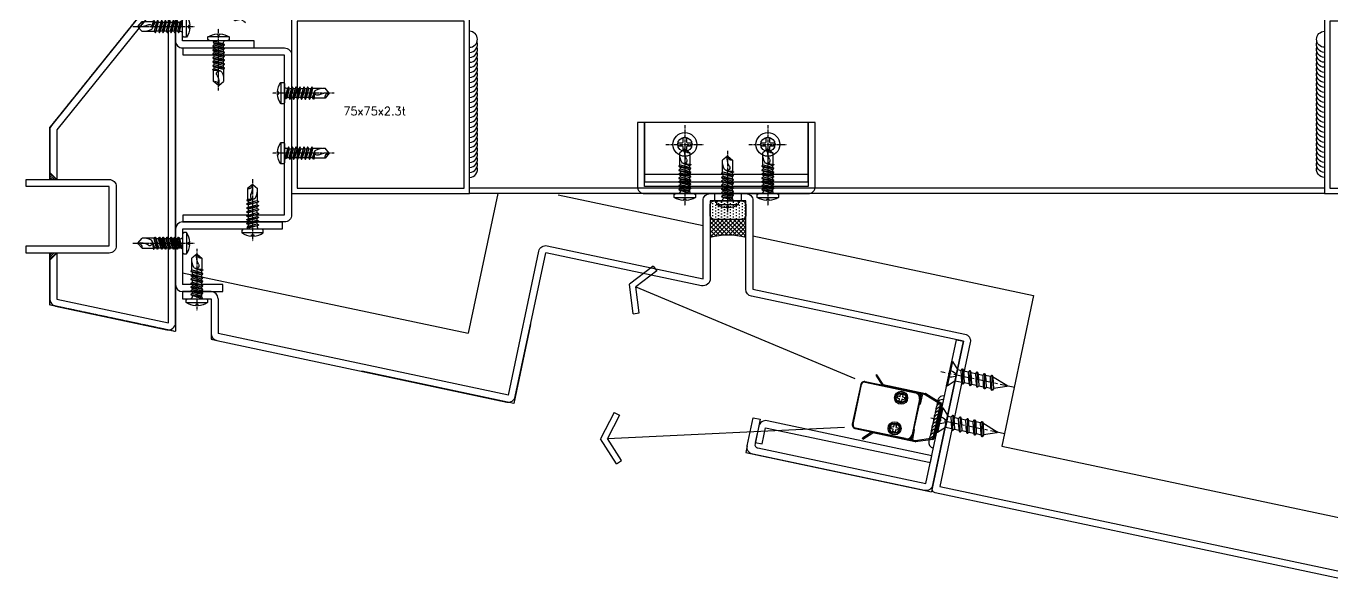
# Model space of a CAD drawing. Extents: x -3378 to 102197, y -3799 to 48702.
# Drawn here: x 96057 to 96608, y 8140 to 8375 of the extents above; entities that cross this region are included whole.
import ezdxf

# ---------------------------------------------------------------- set-up
doc = ezdxf.new("R2010")
doc.units = 0
doc.linetypes.add('CENTER', pattern=[2, 1.25, -0.25, 0.25, -0.25])
doc.linetypes.add('HIDDEN', pattern=[0.375, 0.25, -0.125])
for name, color, linetype in [('24WELD', 55, 'Continuous'), ('ARR', 6, 'Continuous'), ('BCM-draft', 252, 'Continuous'), ('BCM-SIL', 8, 'Continuous'), ('CENTER', 4, 'CENTER'), ('CL', 14, 'CENTER'), ('GM_SECT_15', 15, 'Continuous'), ('LAYER3', 165, 'Continuous'), ('螺絲 固定五金 FASTENERS', 124, 'Continuous'), ('螺絲、螺栓', 4, 'Continuous'), ('視覺模型鋁擠型暫替', 4, 'Continuous'), ('視覺模型鋁擠型暫替-RefEdit0', 4, 'Continuous'), ('金屬面材 METAL PANEL', 2, 'Continuous'), ('隱藏線 HIDDEN', 8, 'HIDDEN')]:
    doc.layers.add(name, color=color, linetype=linetype)
doc.layers.add('不顯示', color=254, linetype='Continuous', plot=False)
doc.styles.add('DIM', font='simplex.shx', dxfattribs={"bigfont": 'chineset.shx'})
pattern_1 = [(45, (-80779.971, -992207.95374), (-0.44194173824, 0.44194173824), [])]

# ---------------------------------------------------------------- blocks, each defined once
blk = doc.blocks.new('*U649')
for centre, end in [((-68.96, 2.24), 286.35291), ((-66.47, 2.15), 286.35291), ((-63.97, 2.07), 286.35291), ((-61.47, 1.99), 286.35291), ((-58.97, 1.91), 286.35291), ((-56.47, 1.83), 286.35291), ((-53.97, 1.75), 286.35291), ((-51.47, 1.67), 286.35291), ((-48.97, 1.59), 286.35291), ((-46.48, 1.51), 286.35291), ((-43.98, 1.43), 286.35291), ((-41.48, 1.34), 286.35291), ((-38.98, 1.26), 286.35291), ((-36.48, 1.18), 286.35291), ((-33.98, 1.1), 286.35291), ((-31.48, 1.02), 286.35291), ((-28.98, 0.94), 286.35291), ((-26.49, 0.86), 286.35291), ((-23.99, 0.78), 286.35291), ((-21.49, 0.7), 286.35291), ((-18.99, 0.62), 286.35291), ((-16.49, 0.53), 286.35291), ((-13.99, 0.45), 286.35291), ((-11.49, 0.37), 286.35291), ((-9, 0.29), 286.35291), ((-6.5, 0.21), 286.35291), ((-4, 0.13), 358.14306)]:
    blk.add_arc(centre, 4, 178.14306, end)
blk = doc.blocks.new('*U640')
for centre, end in [((-68.96, 2.24), 286.35291), ((-66.47, 2.15), 286.35291), ((-63.97, 2.07), 286.35291), ((-61.47, 1.99), 286.35291), ((-58.97, 1.91), 286.35291), ((-56.47, 1.83), 286.35291), ((-53.97, 1.75), 286.35291), ((-51.47, 1.67), 286.35291), ((-48.97, 1.59), 286.35291), ((-46.48, 1.51), 286.35291), ((-43.98, 1.43), 286.35291), ((-41.48, 1.34), 286.35291), ((-38.98, 1.26), 286.35291), ((-36.48, 1.18), 286.35291), ((-33.98, 1.1), 286.35291), ((-31.48, 1.02), 286.35291), ((-28.98, 0.94), 286.35291), ((-26.49, 0.86), 286.35291), ((-23.99, 0.78), 286.35291), ((-21.49, 0.7), 286.35291), ((-18.99, 0.62), 286.35291), ((-16.49, 0.53), 286.35291), ((-13.99, 0.45), 286.35291), ((-11.49, 0.37), 286.35291), ((-9, 0.29), 286.35291), ((-6.5, 0.21), 286.35291), ((-4, 0.13), 358.14306)]:
    blk.add_arc(centre, 4, 178.14306, end)
blk = doc.blocks.new('A$C20AE7E0D')
at = {"layer": 'ARR', "color": 0, "linetype": 'CENTER', "ltscale": 0.87}
blk.add_line((21, 0), (-5.1, 0), dxfattribs=at)
at = {"layer": 'ARR', "color": 0, "linetype": 'ByBlock', "ltscale": 0.3}
for p, q in [((-1.61, -4.5), (-1.61, 4.5)), ((0.5, 2.24), (1.14, 1.9)), ((0.72, 2.13), (1.65, -2.5)), ((1.89, 1.9), (1.14, 1.9)), ((2.24, 2.5), (3.24, -2.5)), ((3.48, 1.9), (2.73, 1.9)), ((3.83, 2.5), (4.83, -2.5)), ((5.07, 1.9), (4.32, 1.9)), ((5.42, 2.5), (6.42, -2.5)), ((6.81, 1.9), (5.91, 1.9)), ((7.16, 2.5), (8.16, -2.5)), ((8.4, 1.9), (7.65, 1.9)), ((8.75, 2.5), (9.75, -2.5)), ((10.14, 1.9), (9.24, 1.9)), ((10.49, 2.5), (11.49, -2.5)), ((11.73, 1.9), (10.98, 1.9)), ((12.08, 2.5), (12.7, -0.6)), ((17.12, 2.1), (12.46, 2.1)), ((18.83, 0.06), (17.12, 2.1)), ((18.83, 0.06), (18.95, 0.06)), ((19, -0.01), (19, 0.01)), ((2.14, -1.9), (2.89, -1.9)), ((3.73, -1.9), (4.48, -1.9)), ((5.32, -1.9), (6.07, -1.9)), ((6.91, -1.9), (7.81, -1.9)), ((8.65, -1.9), (9.4, -1.9)), ((10.24, -1.9), (11.14, -1.9)), ((11.87, -2.1), (15.91, -2.1)), ((18.83, -0.06), (17.12, -2.1)), ((18.83, -0.06), (18.95, -0.06))]:
    blk.add_line(p, q, dxfattribs=at)
blk.add_lwpolyline([(-2.98, -0.5, 0.134476), (-1.61, -4.5), (-0.58, -4.5, 0.198912), (-0.44, -4.44), (-0.06, -4.06, 0.198912), (0, -3.92), (0, 3.92, 0.198912), (-0.06, 4.06), (-0.44, 4.44, 0.198912), (-0.58, 4.5), (-1.61, 4.5, 0.134562), (-2.98, 0.5), (-2.48, 0.5), (-2.48, -0.5), (-2.98, -0.5)], format="xyb", dxfattribs=at)
blk.add_lwpolyline([(1.14, 1.9), (2.14, -1.9), (1.8, -2.5), (1.65, -2.5), (1.3, -1.9), (0.3, 1.9), (0.5, 2.24)], dxfattribs=at)
for points in [[(3.24, -2.5), (2.89, -1.9), (1.89, 1.9), (2.24, 2.5), (2.39, 2.5), (2.73, 1.9), (3.73, -1.9), (3.39, -2.5)], [(4.83, -2.5), (4.48, -1.9), (3.48, 1.9), (3.83, 2.5), (3.98, 2.5), (4.32, 1.9), (5.32, -1.9), (4.98, -2.5)], [(6.42, -2.5), (6.07, -1.9), (5.07, 1.9), (5.42, 2.5), (5.57, 2.5), (5.91, 1.9), (6.91, -1.9), (6.57, -2.5)], [(8.16, -2.5), (7.81, -1.9), (6.81, 1.9), (7.16, 2.5), (7.31, 2.5), (7.65, 1.9), (8.65, -1.9), (8.31, -2.5)], [(9.75, -2.5), (9.4, -1.9), (8.4, 1.9), (8.75, 2.5), (8.9, 2.5), (9.24, 1.9), (10.24, -1.9), (9.9, -2.5)], [(11.49, -2.5), (11.14, -1.9), (10.14, 1.9), (10.49, 2.5), (10.64, 2.5), (10.98, 1.9), (11.98, -1.9), (11.64, -2.5)], [(12.08, 2.5), (11.73, 1.9), (12.7, -0.6), (12.46, 2.1), (12.23, 2.5)]]:
    blk.add_lwpolyline(points, close=True, dxfattribs=at)
for centre, radius, start, end in [((0.67, 3.07), 0.874, 220.3388, 257.7802), ((13.86, -0.29), 1.2, 56.152, 236.152), ((17.85, 6.88), 7.01, 241.6458, 278.008), ((18.9, 1.75), 1.82, 168.8617, 267.6865), ((18.95, 0.01), 0.05, 0, 90), ((1.17, -3.34), 1.44, 84.7312, 144.22), ((16.52, 4.88), 7.01, 241.6458, 274.9541), ((18.95, -0.01), 0.05, 270, 0)]:
    blk.add_arc(centre, radius, start, end, dxfattribs=at)
blk = doc.blocks.new('*U77')
at = {"color": 0, "linetype": 'ByBlock'}
blk.add_blockref('A$C20AE7E0D', (0, 0), dxfattribs=at)
blk = doc.blocks.new('123')
at = {"layer": '金屬面材 METAL PANEL', "linetype": 'Continuous'}
for p, q in [((-48.96, -38.34), (-48.96, -14.95)), ((-45.96, -11.95), (-3.96, -11.95)), ((-3.96, -14.95), (-45.96, -14.95)), ((-45.96, -14.95), (-45.96, -38.34)), ((-3.96, -11.95), (-3.96, -14.95)), ((-28.96, -38.34), (-45.96, -38.34)), ((-28.96, -41.34), (-28.96, -38.34)), ((-45.96, -41.34), (-28.96, -41.34))]:
    blk.add_line(p, q, dxfattribs=at)
blk.add_lwpolyline([(-48.96, 76.42), (-48.96, 64.42, 0.414214), (-45.96, 61.42), (-15.78, 61.42), (-15.78, 64.42), (-45.96, 64.42), (-45.96, 76.42), (-48.96, 76.42)], format="xyb", dxfattribs=at)
blk.add_lwpolyline([(-45.67, 61.42), (-3, 61.42, -0.414214), (0, 58.42), (0, -8.95, -0.414214), (-3, -11.95), (-45.67, -11.95), (-45.67, -8.95), (-3, -8.95), (-3, 58.42), (-45.67, 58.42)], format="xyb", close=True, dxfattribs=at)
for centre, start, end in [((-45.96, -14.95), 90, 180), ((-45.96, -38.34), 180, 270)]:
    blk.add_arc(centre, 3, start, end, dxfattribs=at)
at = {"layer": '螺絲 固定五金 FASTENERS', "xscale": -1}
blk.add_blockref('*U77', (-45.96, 70.42), dxfattribs=at)
at = {"layer": '螺絲 固定五金 FASTENERS'}
for p, xscale, rotation in [((-30.78, 64.42), -1.000000000000001, 90), ((-3, 42.35), -1, 180), ((-3, 17.03), -1, 180), ((-39.96, -44.34), -1, 270)]:
    blk.add_blockref('*U77', p, dxfattribs=dict(at, xscale=xscale, rotation=rotation))
for p, rotation in [((-16.46, -14.95), 90), ((-45.96, -20.95), 180)]:
    blk.add_blockref('*U77', p, dxfattribs=dict(at, rotation=rotation))
blk = doc.blocks.new('雨遮外緣鋁擠型03')
at = {"layer": '視覺模型鋁擠型暫替', "linetype": 'Continuous'}
h = blk.add_hatch(dxfattribs=at)
h.set_pattern_fill('ANSI31', color=1, scale=5)
h.set_pattern_definition(pattern_1)
h.paths.add_polyline_path([(0, 53), (3, 53), (0, 56)])
h = blk.add_hatch(dxfattribs=at)
h.set_pattern_fill('ANSI31', color=1, scale=5)
h.set_pattern_definition(pattern_1)
h.paths.add_polyline_path([(0, 19), (3, 22), (0, 22)])
for p, q in [((0, 56), (0, 56)), ((0, 56), (0, 56)), ((0, 56), (3, 53)), ((3, 22), (0, 19)), ((0, 19), (0, 19)), ((0, 19), (0, 19))]:
    blk.add_line(p, q, dxfattribs=at)
at = {"layer": '視覺模型鋁擠型暫替', "color": 1, "linetype": 'Continuous'}
for points in [[(3, 53), (0, 53), (0, 56), (3, 53)], [(3, 22), (0, 22), (0, 19), (3, 22)]]:
    blk.add_lwpolyline(points, dxfattribs=at)
at = {"layer": '金屬面材 METAL PANEL'}
blk.add_lwpolyline([(0, 19), (0, 2.54, 0.3543), (2.38, -0.39), (49.38, -10.35, 0.476787), (53, -7.42), (53, 137.36), (50.11, 137.36), (0.66, 75.82, 0.170863), (0, 73.94), (0, 56)], format="xyb", dxfattribs=at)
blk.add_lwpolyline([(2.99, 22), (3, 2.54), (50, -7.42), (50, 132.43), (3, 73.94), (2.99, 53)], dxfattribs=at)
blk.add_lwpolyline([(-10, 53), (25, 53, -0.414214), (28, 50), (28, 25, -0.414214), (25, 22), (-10, 22), (-10, 25), (25, 25), (25, 50), (-10, 50)], format="xyb", close=True, dxfattribs=at)
at = {"layer": '隱藏線 HIDDEN'}
blk.add_lwpolyline([(0, 53), (0, 75), (50.11, 137.36), (53, 137.36), (53, -11.12), (0, 0.11), (0, 22)], dxfattribs=at)
blk = doc.blocks.new('75x75x2.3t')
at = {"layer": 'GM_SECT_15'}
for points in [[(0, -75), (75, -75), (75, 0), (0, 0)], [(2.3, -72.7), (72.7, -72.7), (72.7, -2.3), (2.3, -2.3)]]:
    blk.add_lwpolyline(points, close=True, dxfattribs=at)
at = {"layer": '不顯示', "linetype": 'Continuous', "insert": (21.79, -38.48), "char_height": 3.5, "attachment_point": 1, "style": 'DIM'}
blk.add_mtext_dynamic_manual_height_columns('75x75x2.3t', width=3.4858, gutter_width=17.5, heights=[0], dxfattribs=at)
blk = doc.blocks.new('*U35')
blk.add_lwpolyline([(1.22, 0.68), (2.48, 0.68, -0.398336), (3.02, 0.16, -0.027263), (3.02, -0.16, -0.398336), (2.48, -0.68), (1.22, -0.68, 0.414214), (0.68, -1.22), (0.68, -2.48, -0.398336), (0.16, -3.02, -0.027263), (-0.16, -3.02, -0.398336), (-0.68, -2.48), (-0.68, -1.22, 0.414214), (-1.22, -0.68), (-2.48, -0.68, -0.398336), (-3.02, -0.16, -0.027263), (-3.02, 0.16, -0.398336), (-2.48, 0.68), (-1.22, 0.68, 0.414214), (-0.68, 1.22), (-0.68, 2.48, -0.398336), (-0.16, 3.02, -0.027263), (0.16, 3.02, -0.398336), (0.68, 2.48), (0.68, 1.22, 0.414214)], format="xyb", close=True)
blk.add_circle((0, 0), 5)
at = {"layer": 'CL'}
for p, q in [((0, 8.04), (0, -8.04)), ((-8.04, 0), (8.04, 0))]:
    blk.add_line(p, q, dxfattribs=at)
blk = doc.blocks.new('圓孔6mm')
at = {"layer": '視覺模型鋁擠型暫替', "color": 6, "linetype": 'Continuous'}
blk.add_circle((0, 0), 3, dxfattribs=at)
at = {"layer": 'BCM-draft'}
blk.add_blockref('*U35', (0, 0), dxfattribs=at)
blk = doc.blocks.new('4t托架')
at = {"layer": '視覺模型鋁擠型暫替', "color": 6, "linetype": 'Continuous'}
blk.add_line((-0.7, -22), (-69.7, -22), dxfattribs=at)
at = {"layer": '視覺模型鋁擠型暫替', "color": 6, "linetype": 'Continuous', "elevation": 0}
blk.add_lwpolyline([(-69.7, -25), (-0.7, -25), (-0.7, 0), (-69.7, 0)], close=True, dxfattribs=at)
at = {"layer": '金屬面材 METAL PANEL', "linetype": 'Continuous', "elevation": 0}
blk.add_lwpolyline([(-69.7, 0), (-72.7, 0), (-72.7, -27, 0.414214), (-69.7, -30), (-0.7, -30, 0.414214), (2.3, -27), (2.3, 0), (-0.7, 0), (-0.7, -27), (-69.7, -27)], format="xyb", close=True, dxfattribs=at)
at = {"layer": '螺絲 固定五金 FASTENERS', "xscale": -1, "rotation": 270}
for p in [(-52.7, -30), (-17.7, -30)]:
    blk.add_blockref('*U77', p, dxfattribs=at)
at = {"layer": '視覺模型鋁擠型暫替', "linetype": 'Continuous'}
for p in [(-52.7, -9.26), (-17.7, -9.26)]:
    blk.add_blockref('圓孔6mm', p, dxfattribs=at)
blk = doc.blocks.new('*u927')
at = {"layer": 'CENTER', "color": 0, "ltscale": 5}
blk.add_line((28.28, 0), (-3.62, 0), dxfattribs=at)
at = {"layer": '螺絲、螺栓', "color": 0, "linetype": 'ByBlock', "ltscale": 0.2}
for p, q in [((0.3, 5.3), (0.3, -5.3)), ((3.1, 2.5), (3.1, -2.5)), ((3.1, 2.39), (4.64, 2.39)), ((5.08, 3.15), (6.34, -3.15)), ((5.7, 2.39), (7.79, 2.39)), ((8.23, 3.15), (9.49, -3.15)), ((8.85, 2.39), (10.94, 2.39)), ((11.38, 3.15), (12.64, -3.15)), ((12, 2.39), (14.09, 2.39)), ((14.53, 3.15), (15.79, -3.15)), ((17.24, 2.39), (15.15, 2.39)), ((17.68, 3.15), (18.94, -3.15)), ((18.17, 2.61), (24.84, 0.24)), ((3.1, -2.39), (5.9, -2.39)), ((6.96, -2.39), (9.05, -2.39)), ((10.11, -2.39), (12.2, -2.39)), ((13.26, -2.39), (15.35, -2.39)), ((16.41, -2.39), (18.5, -2.39)), ((24.84, -0.23), (19.52, -2.25))]:
    blk.add_line(p, q, dxfattribs=at)
blk.add_lwpolyline([(3.1, -2.5), (0.3, -5.3), (0, -5.3), (0, 5.3), (0.3, 5.3), (3.1, 2.5)], dxfattribs=at)
blk.add_lwpolyline([(0, 1.61, -0.048054), (2.67, 0.68, -0.292428), (3.1, 0, -0.292428), (2.67, -0.68, -0.048054), (0, -1.61, -0.048054)], format="xyb", dxfattribs=at)
for points in [[(6.34, -3.15), (5.9, -2.39), (4.64, 2.39), (5.08, 3.15), (5.27, 3.15), (5.7, 2.39), (6.96, -2.39), (6.53, -3.15)], [(9.49, -3.15), (9.05, -2.39), (7.79, 2.39), (8.23, 3.15), (8.42, 3.15), (8.85, 2.39), (10.11, -2.39), (9.68, -3.15)], [(12.64, -3.15), (12.2, -2.39), (10.94, 2.39), (11.38, 3.15), (11.57, 3.15), (12, 2.39), (13.26, -2.39), (12.83, -3.15)], [(15.79, -3.15), (15.35, -2.39), (14.09, 2.39), (14.53, 3.15), (14.72, 3.15), (15.15, 2.39), (16.41, -2.39), (15.98, -3.15)], [(18.94, -3.15), (18.5, -2.39), (17.24, 2.39), (17.68, 3.15), (17.87, 3.15), (18.3, 2.39), (19.56, -2.39), (19.13, -3.15)]]:
    blk.add_lwpolyline(points, close=True, dxfattribs=at)
blk.add_arc((24.75, 0), 0.252, 292.1627, 69.4623, dxfattribs=at)
blk = doc.blocks.new('*U929')
blk.add_blockref('*u927', (0, 0))
blk = doc.blocks.new('燈座')
for p, q in [((-78.77, 14.27), (-79.2, 11.3)), ((-79.16, 11.3), (0, 0)), ((0.42, 2.97, 0), (0, 0))]:
    blk.add_line(p, q)
at = {"layer": '金屬面材 METAL PANEL', "linetype": 'Continuous'}
for points in [[(9.18, 64.35), (0.42, 2.97, -0.414214), (-2.97, 0.42), (-76.23, 10.88, -0.414214), (-78.77, 14.27), (-77.08, 26.15), (-74.11, 25.73), (-75.59, 15.33, 0.414214), (-74.32, 13.64), (-2.55, 3.39), (6.21, 64.77)], [(-72.55, 15.4), (-71.56, 22.33), (-1.27, 12.3), (-0.85, 15.27), (-71.14, 25.3, 0.414214), (-74.53, 22.76), (-75.52, 15.83)]]:
    blk.add_lwpolyline(points, format="xyb", close=True, dxfattribs=at)
at = {"layer": '螺絲 固定五金 FASTENERS', "rotation": 351.8790730473864}
for p in [(4.14, 50.28, 0), (1.32, 30.48, 0)]:
    blk.add_blockref('*U929', p, dxfattribs=at)
blk = doc.blocks.new('箭頭2')
at = {"layer": 'LAYER3', "ltscale": 10}
for p, q in [((-21.7, -12.5), (0, 0)), ((21.7, -12.5), (0, 0)), ((-19.2, -16.8), (0, -5.8)), ((19.2, -16.8), (0, -5.8)), ((0, -5.8), (0, -205.8)), ((-21.7, -12.5), (-19.2, -16.8)), ((21.7, -12.5), (19.2, -16.8))]:
    blk.add_line(p, q, dxfattribs=at)
blk = doc.blocks.new('L1燈具')
at = {"color": 133, "linetype": 'Continuous'}
for p, q in [((-26.94, 17.91), (-27.33, 17.61)), ((-27.33, 17.61), (-24.4, 13.7)), ((-24, 14), (-26.94, 17.91)), ((-24, 14), (-5.92, 11.42)), ((-9.83, 11.47), (-5.99, 10.93)), ((-5.76, 11.36), (0.79, 7.86)), ((-8.34, 6.76), (-7.85, 6.69)), ((-7.78, 10.68), (-8.05, 8.75)), ((-7.29, 10.61), (-7.85, 6.69)), ((-5.99, 10.93), (0.56, 7.42)), ((0.56, 7.42), (-1.54, -7.28)), ((1.05, 7.35), (-1.05, -7.35)), ((-9.97, -8.15), (-9.41, -4.23)), ((-9.9, -4.16), (-9.41, -4.23)), ((-27.26, -6.33), (-31.17, -9.26)), ((-30.87, -9.66), (-31.17, -9.26)), ((-30.87, -9.66), (-26.96, -6.72)), ((-8.88, -9.3), (-26.96, -6.72)), ((-8.81, -8.81), (-12.64, -8.27)), ((-10.46, -8.08), (-10.18, -6.15)), ((-1.54, -7.28), (-8.81, -8.81)), ((-1.44, -7.77), (-8.71, -9.3))]:
    blk.add_line(p, q, dxfattribs=at)
at = {"color": 53}
for p, q in [((-33.28, 13.37), (-35.71, -3.65)), ((-10.1, 11.58), (-31.58, 14.64)), ((-10.13, -6.29), (-7.98, 8.75)), ((-34.43, -5.35), (-12.96, -8.41))]:
    blk.add_line(p, q, dxfattribs=at)
at = {"color": 165}
for p, q in [((-35.67, -3.63), (-33.25, 13.34)), ((-35.48, -3.66), (-33.06, 13.31)), ((-33.28, 13.37), (-33.22, 13.62)), ((-33.28, 13.37), (-33.28, 13.37)), ((-33.25, 13.34), (-33.28, 13.37)), ((-33.06, 13.31), (-33.25, 13.34)), ((-33.22, 13.62), (-33.1, 13.9)), ((-33.1, 13.9), (-32.92, 14.15)), ((-31.59, 14.41), (-31.56, 14.61)), ((-31.59, 14.41), (-10.16, 11.36)), ((-31.56, 14.61), (-31.58, 14.64)), ((-31.58, 14.64), (-31.58, 14.64)), ((-31.56, 14.61), (-10.14, 11.55)), ((-10.16, 11.36), (-10.14, 11.55)), ((-10.14, 11.55), (-10.1, 11.58)), ((-10.1, 11.58), (-10.1, 11.58)), ((-17.58, 8.59), (-17.44, 9.58)), ((-16.59, 8.45), (-17.58, 8.59)), ((-17.44, 9.58), (-16.45, 9.44)), ((-16.73, 7.46), (-16.59, 8.45)), ((-15.74, 7.32), (-16.73, 7.46)), ((-16.45, 9.44), (-16.31, 10.43)), ((-16.31, 10.43), (-15.32, 10.29)), ((-15.6, 8.31), (-15.74, 7.32)), ((-14.61, 8.17), (-15.6, 8.31)), ((-15.32, 10.29), (-15.46, 9.3)), ((-15.46, 9.3), (-14.47, 9.16)), ((-14.47, 9.16), (-14.61, 8.17)), ((-8.21, 8.75), (-10.35, -6.23)), ((-8.01, 8.73), (-10.15, -6.26)), ((-10.1, -6.1), (-8.01, 8.55)), ((-8.21, 8.75), (-8.01, 8.73)), ((-8.01, 8.73), (-7.98, 8.75)), ((-7.98, 8.75), (-7.98, 8.75)), ((-35.72, -3.9), (-35.71, -3.65)), ((-35.68, -4.21), (-35.72, -3.9)), ((-35.67, -3.63), (-35.71, -3.65)), ((-35.71, -3.65), (-35.71, -3.65)), ((-35.58, -4.5), (-35.68, -4.21)), ((-35.48, -3.66), (-35.67, -3.63)), ((-34.4, -5.32), (-34.43, -5.35)), ((-34.43, -5.35), (-34.43, -5.35)), ((-34.37, -5.13), (-34.4, -5.32)), ((-12.98, -8.38), (-34.4, -5.32)), ((-12.95, -8.18), (-34.37, -5.13)), ((-19.44, -4.45), (-19.3, -3.46)), ((-18.45, -4.59), (-19.44, -4.45)), ((-19.3, -3.46), (-18.31, -3.6)), ((-18.59, -5.58), (-18.45, -4.59)), ((-18.31, -3.6), (-18.17, -2.61)), ((-18.17, -2.61), (-17.18, -2.75)), ((-17.46, -4.73), (-17.6, -5.72)), ((-16.47, -4.87), (-17.46, -4.73)), ((-17.18, -2.75), (-17.32, -3.74)), ((-17.32, -3.74), (-16.33, -3.88)), ((-16.33, -3.88), (-16.47, -4.87)), ((-17.6, -5.72), (-18.59, -5.58)), ((-12.95, -8.18), (-12.98, -8.38)), ((-12.98, -8.38), (-12.96, -8.41)), ((-12.96, -8.41), (-12.96, -8.41)), ((-10.35, -6.23), (-10.15, -6.26)), ((-10.15, -6.26), (-10.13, -6.29)), ((-10.13, -6.29), (-10.13, -6.29))]:
    blk.add_line(p, q, dxfattribs=at)
at = {"color": 165, "linetype": 'Continuous'}
for p, q in [((-24, 14), (-24.4, 13.7)), ((-24, 14), (-24.25, 13.57)), ((-24, 14), (-24.07, 13.54)), ((-7.73, 11.17), (-7.88, 11.06)), ((-5.92, 11.42), (-5.99, 10.93)), ((-5.76, 11.36), (-5.99, 10.93)), ((-8.29, 8.76), (-8.09, 8.73)), ((-8.09, 8.73), (-8.06, 8.75)), ((-8.06, 8.72), (-7.57, 8.65)), ((-7.29, 10.61), (-7.78, 10.68)), ((0.79, 7.86), (0.56, 7.42)), ((1.05, 7.35), (0.56, 7.42)), ((-26.96, -6.72), (-27.26, -6.33)), ((-26.96, -6.72), (-27.08, -6.24)), ((-26.96, -6.72), (-26.89, -6.26)), ((-10.55, -8.56), (-10.66, -8.41)), ((-9.97, -8.15), (-10.46, -8.08)), ((-10.4, -6.09), (-10.21, -6.12)), ((-10.21, -6.12), (-10.19, -6.15)), ((-10.18, -6.12), (-9.69, -6.19)), ((-8.88, -9.3), (-8.81, -8.81)), ((-8.71, -9.3), (-8.81, -8.81)), ((-1.44, -7.77), (-1.54, -7.28)), ((-1.05, -7.35), (-1.54, -7.28))]:
    blk.add_line(p, q, dxfattribs=at)
at = {"color": 165}
for points in [[(-32.92, 14.15), (-32.69, 14.36), (-32.43, 14.52), (-32.13, 14.62), (-31.83, 14.66), (-31.58, 14.64)], [(-10.1, 11.58), (-9.67, 11.47), (-9.21, 11.27), (-8.8, 10.97), (-8.46, 10.6), (-8.2, 10.17), (-8.03, 9.69), (-7.96, 9.2), (-7.98, 8.75)], [(-34.43, -5.35), (-34.68, -5.29), (-34.96, -5.17), (-35.21, -4.99), (-35.42, -4.76), (-35.58, -4.5)], [(-10.13, -6.29), (-10.23, -6.73), (-10.44, -7.19), (-10.73, -7.6), (-11.11, -7.94), (-11.54, -8.2), (-12.01, -8.37), (-12.51, -8.44), (-12.96, -8.41)]]:
    blk.add_lwpolyline(points, dxfattribs=at)
for centre, radius in [((-16.02, 8.87), 2.75), ((-16.02, 8.87), 2.22), ((-16.02, 8.87), 2.02), ((-17.88, -4.16), 2.75), ((-17.88, -4.16), 2.22), ((-17.88, -4.16), 2.02)]:
    blk.add_circle(centre, radius, dxfattribs=at)
at = {"color": 53}
for centre, radius, start, end in [((-31.79, 13.16), 1.5, 161.4104, 171.8638), ((-31.79, 13.16), 1.5, 154.4888, 160.6308), ((-31.8, 13.16), 1.5, 160.6339, 161.4066), ((-31.79, 13.16), 1.5, 149.8758, 154.4914), ((-31.8, 13.16), 1.5, 149.377, 149.8746), ((-31.79, 13.16), 1.5, 142.1037, 149.3733), ((-31.79, 13.16), 1.5, 138.3486, 142.1061), ((-31.79, 13.16), 1.5, 126.8408, 138.124), ((-31.8, 13.16), 1.49, 138.1289, 138.347), ((-31.79, 13.16), 1.5, 124.8888, 126.8362), ((-31.79, 13.16), 1.5, 115.3042, 124.8946), ((-31.79, 13.16), 1.5, 98.9944, 115.3019), ((-31.79, 13.16), 1.5, 92.2511, 99.0004), ((-31.79, 13.15), 1.5, 81.8917, 92.2467), ((-10.46, 9.1), 2.5, 351.8768, 81.8806), ((-34.22, -3.86), 1.5, 171.8917, 182.2467), ((-34.23, -3.86), 1.5, 182.2507, 183.1237), ((-34.22, -3.86), 1.5, 183.1268, 188.9969), ((-34.22, -3.86), 1.5, 188.9944, 193.7783), ((-34.22, -3.86), 1.5, 193.7795, 194.3812), ((-34.22, -3.86), 1.5, 194.3847, 201.086), ((-34.22, -3.86), 1.5, 201.0832, 205.3019), ((-34.23, -3.87), 1.49, 205.3038, 205.6292), ((-34.22, -3.86), 1.5, 205.6342, 214.8892), ((-34.22, -3.87), 1.5, 214.8888, 216.8362), ((-34.22, -3.86), 1.5, 216.8355, 232.1061), ((-34.22, -3.86), 1.5, 232.0994, 244.4914), ((-34.22, -3.87), 1.5, 244.4852, 251.4062), ((-34.22, -3.86), 1.5, 251.4104, 261.8638), ((-12.6, -5.94), 2.5, 261.8768, 351.8806)]:
    blk.add_arc(centre, radius, start, end, dxfattribs=at)
at = {"color": 165}
for centre, radius, start, end in [((-31.77, 13.13), 1.5, 81.8746, 171.8793), ((-31.77, 13.13), 1.3, 81.8756, 171.8825), ((-10.49, 9.08), 2.3, 351.8756, 81.8825), ((-10.49, 9.08), 2.5, 351.8768, 81.8806), ((-10.58, 8.92), 2.6, 351.8791, 352.9984), ((-34.19, -3.84), 1.5, 171.8746, 261.8793), ((-34.19, -3.84), 1.3, 171.8756, 261.8825), ((-12.63, -5.91), 2.5, 261.8768, 351.8806), ((-12.63, -5.91), 2.3, 261.8756, 351.8825), ((-12.67, -5.73), 2.6, 350.7598, 351.8791)]:
    blk.add_arc(centre, radius, start, end, dxfattribs=at)
at = {"color": 133, "linetype": 'Continuous'}
for centre, radius, start, end in [((-24, 14), 0.495, 216.8791, 239.3791), ((-8.27, 10.75), 0.495, 351.8791, 81.8791), ((-8.27, 10.75), 0.99, 351.8791, 22.3868), ((-5.99, 10.93), 0.495, 61.8791, 81.8791), ((0.56, 7.42), 0.495, 351.8791, 61.8791), ((-26.96, -6.72), 0.495, 101.9693, 126.8791), ((-10.95, -8.01), 0.495, 261.8791, 351.8791), ((-10.95, -8.01), 0.99, 321.3713, 351.8791), ((-8.81, -8.81), 0.495, 261.8791, 281.8791), ((-1.54, -7.28), 0.495, 281.8791, 351.8791)]:
    blk.add_arc(centre, radius, start, end, dxfattribs=at)
at = {"color": 165, "linetype": 'Continuous'}
for centre, start, end in [((-10.63, 8.92), 351.8791, 352.9984), ((-12.7, -5.59), 350.7598, 351.8791)]:
    blk.add_arc(centre, 2.58, start, end, dxfattribs=at)
at = {"layer": 'LAYER3'}
for p, xscale, yscale, zscale, rotation in [((-133.46, 48.95), -0.5, 0.5, 0.5, 71.16989544259621), ((-141.27, -16.89), 0.4999999999999999, 0.4999999999999999, 0.4999999999999999, 96.57220988305077)]:
    blk.add_blockref('箭頭2', p, dxfattribs=dict(at, xscale=xscale, yscale=yscale, zscale=zscale, rotation=rotation))
blk = doc.blocks.new('*U650')
for centre, end in [((3.88, -0.97), 165.91295), ((6.3, -1.58), 94.1228), ((8.73, -2.19), 94.1228), ((11.15, -2.8), 94.1228), ((13.58, -3.41), 94.1228), ((16, -4.02), 94.1228), ((18.43, -4.62), 94.1228), ((20.85, -5.23), 94.1228), ((23.28, -5.84), 94.1228), ((25.7, -6.45), 94.1228), ((28.13, -7.06), 94.1228), ((30.55, -7.67), 94.1228)]:
    blk.add_arc(centre, 4, 345.91295, end)

msp = doc.modelspace()

# ---------------------------------------------------------------- hatches: boundary and pattern name
at = {"layer": 'BCM-SIL'}
h = msp.add_hatch(dxfattribs=at)
h.set_pattern_fill('DOTS', color=256, scale=20, angle=90, style=0)
h.set_pattern_definition([(270, (101810.1855, 44444.8237), (-1.25, -0.625), [0, -1.25])])
h.paths.add_polyline_path([(96345.421, 8299.646, -0.4142136), (96347.421, 8301.646), (96358.421, 8301.646, -0.4142136), (96360.421, 8299.646), (96360.421, 8295.661, -0.4142136), (96358.421, 8293.661), (96347.421, 8293.661, -0.4142136), (96345.421, 8295.661)])
h = msp.add_hatch(dxfattribs=at)
h.set_pattern_fill('ANSI37', color=256, scale=10, style=0)
h.set_pattern_definition([(315, (101810.1855, 44444.8237), (-0.883883476, -0.883883476), []), (225, (101810.1855, 44444.8237), (-0.883883476, 0.883883476), [])])
h.paths.add_polyline_path([(96345.421, 8295.661, 0.4142136), (96347.421, 8293.661), (96358.421, 8293.661, 0.4142136), (96360.421, 8295.661), (96360.421, 8286.146, 0.1333333), (96345.421, 8286.146)])

# ---------------------------------------------------------------- linework, layer by layer
for p, q in [((96269.653, 8249.393), (96262.606, 8216.132)), ((96262.606, 8216.132), (96198.499, 8229.713))]:
    msp.add_line(p, q)
at = {"layer": 'BCM-SIL', "elevation": 0}
msp.add_lwpolyline([(96358.421, 8293.661), (96347.421, 8293.661, -0.4142136), (96345.421, 8295.661), (96345.421, 8299.646, -0.4142136), (96347.421, 8301.646), (96358.421, 8301.646, -0.4142136), (96360.421, 8299.646), (96360.421, 8295.661, -0.4142136)], format="xyb", close=True, dxfattribs=at)
at = {"layer": 'BCM-SIL'}
msp.add_arc((96352.921, 8258.521), 28.625, 74.81071, 105.18929, dxfattribs=at)
at = {"layer": 'GM_SECT_15'}
for p, q in [((96604.469, 8306.946), (96243.911, 8306.946)), ((96604.469, 8304.646), (96243.911, 8304.646))]:
    msp.add_line(p, q, dxfattribs=at)
at = {"layer": '視覺模型鋁擠型暫替-RefEdit0'}
msp.add_lwpolyline([(96134.949, 8245.607), (96134.949, 8243.31), (96137.327, 8242.672)], dxfattribs=at)
at = {"layer": '金屬面材 METAL PANEL'}
for p, q in [((96255.803, 8304.646), (96243.33, 8245.77)), ((96281.259, 8304.177), (96342.421, 8291.22)), ((96363.421, 8286.771), (96481.808, 8261.69)), ((96263.228, 8219.066), (96276.078, 8279.72)), ((96122.949, 8271.273, 0), (96243.33, 8245.77)), ((96134.949, 8263.31), (96122.949, 8263.31)), ((96122.949, 8263.31), (96122.949, 8260.31)), ((96122.949, 8260.31), (96134.949, 8260.31)), ((96134.949, 8260.31), (96134.949, 8245.607)), ((96137.949, 8260.31), (96137.949, 8245.607)), ((96481.808, 8261.69), (96468.336, 8198.102)), ((96260.293, 8219.688), (96137.949, 8245.607)), ((96137.327, 8242.672), (96259.671, 8216.753)), ((96468.336, 8198.102), (96623.96, 8165.132))]:
    msp.add_line(p, q, dxfattribs=at)
for points in [[(96260.293, 8219.688), (96273.143, 8280.342, -0.4142136), (96276.699, 8282.655), (96342.421, 8268.732), (96342.421, 8301.646, -0.4142136), (96345.421, 8304.646), (96358.421, 8304.646), (96358.421, 8301.646), (96345.421, 8301.646), (96345.421, 8268.732, -0.4767693), (96341.8, 8265.797), (96276.078, 8279.72)], [(96638.96, 8187.467), (96626.96, 8187.467), (96626.96, 8142.644, -0.4767693), (96623.338, 8139.709), (96440.263, 8178.494, -0.4142136), (96439.029, 8180.391), (96452.169, 8242.414), (96362.8, 8261.348, -0.3543077), (96360.421, 8264.283), (96360.421, 8301.646), (96347.421, 8301.646), (96347.421, 8304.646), (96360.421, 8304.646, -0.4142136), (96363.421, 8301.646), (96363.421, 8264.283), (96452.791, 8245.349, -0.4142136), (96455.104, 8241.793), (96442.254, 8181.139), (96623.96, 8142.644), (96623.96, 8187.467, -0.4142136), (96626.96, 8190.467), (96638.96, 8190.467)]]:
    msp.add_lwpolyline(points, format="xyb", dxfattribs=at)
for centre, start, end in [((96134.949, 8260.31), 0, 90), ((96137.949, 8245.607), 180, 258.03851), ((96260.293, 8219.688), 258.03851, 348.03851)]:
    msp.add_arc(centre, 3, start, end, dxfattribs=at)

# ---------------------------------------------------------------- block references
at = {"layer": '24WELD'}
for name, p, xscale, yscale, zscale, rotation in [('*U649', (96243.91, 8373.066), 0.8437500000000009, 0.8437500000000009, 0.8437500000000009, 91.85693719835425), ('*U640', (96604.47, 8373.066), -0.8437500000000008, 0.8437500000000008, 0.8437500000000008, 268.1430628016458), ('*U650', (96439.551, 8197.326), 0.632812500000001, 0.632812500000001, 0.632812500000001, 91.85693719835425)]:
    msp.add_blockref(name, p, dxfattribs=dict(at, xscale=xscale, yscale=yscale, zscale=zscale, rotation=rotation))
at = {"layer": 'GM_SECT_15', "rotation": 359.9999972778685}
for p in [(96168.911, 8379.646), (96604.469, 8379.646)]:
    msp.add_blockref('75x75x2.3t', p, dxfattribs=at)
at = {"layer": '螺絲 固定五金 FASTENERS', "xscale": -1}
for p, rotation in [((96133.059, 8389.83), 141.215653600546), ((96352.744, 8301.646), 270)]:
    msp.add_blockref('*U77', p, dxfattribs=dict(at, rotation=rotation))
at = {"layer": '視覺模型鋁擠型暫替-RefEdit0'}
msp.add_blockref('123', (96168.911, 8304.646), dxfattribs=at)
at = {"layer": '金屬面材 METAL PANEL', "linetype": 'Continuous'}
for name, p in [('雨遮外緣鋁擠型03', (96066.949, 8257.582)), ('4t托架', (96387.421, 8334.646))]:
    msp.add_blockref(name, p, dxfattribs=at)
for name, p, rotation in [('L1燈具', (96441.291, 8208.607), 356.1594338668365), ('燈座', (96438.698, 8178.826), 356.1594338668518)]:
    msp.add_blockref(name, p, dxfattribs=dict(at, rotation=rotation))

doc.saveas('drawing.dxf')
